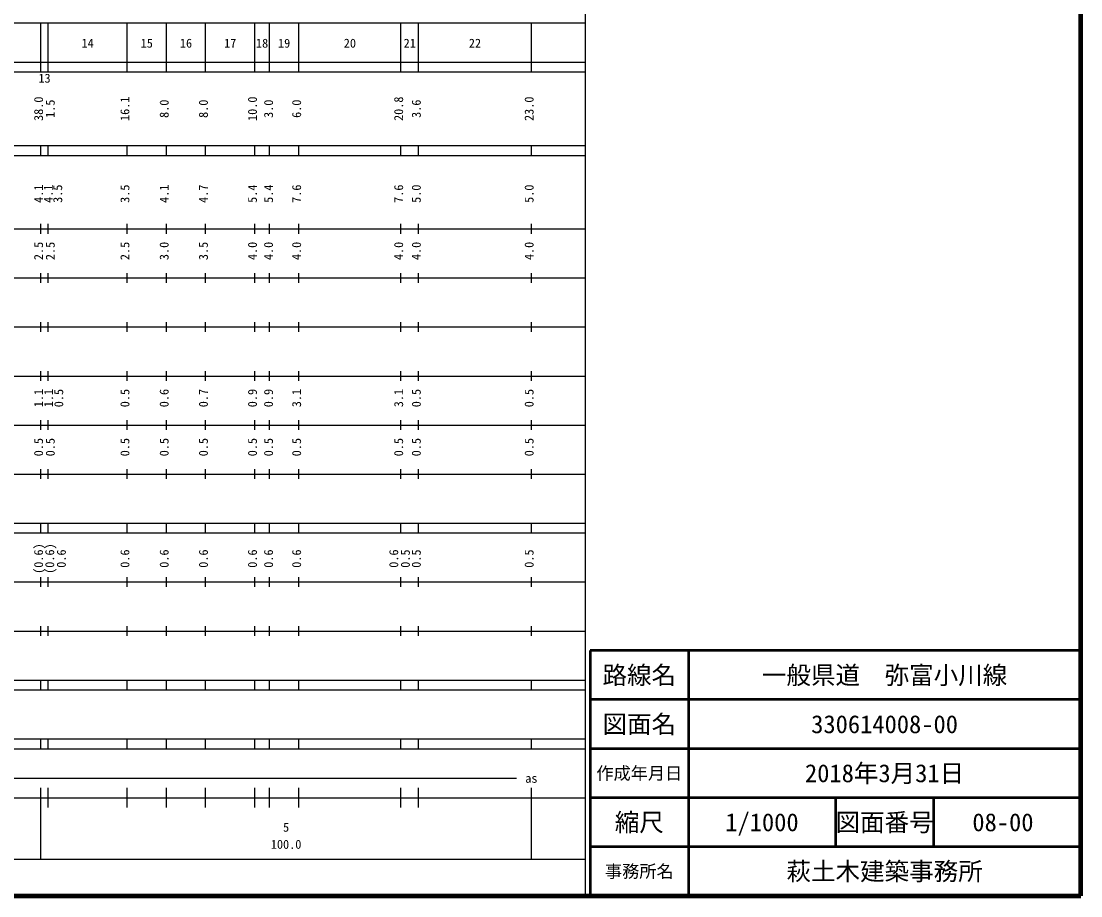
# Model space of a CAD drawing. Units: millimetres on the paper, enlarged 1000 times. Extents: x 40000 to 680000, y 20000 to 380000.
# Drawn here: x 463999 to 680000, y 20000 to 198357 of the extents above; entities that cross this region are included whole.
import ezdxf
from ezdxf.enums import TextEntityAlignment as Align

# ---------------------------------------------------------------- set-up
doc = ezdxf.new("R2010")
doc.units = ezdxf.units.MM
doc.header["$LTSCALE"] = 1000
for name, color, linetype, lineweight in [('M-TTL', 2, 'Continuous', 140), ('M-TTL-BAND', 7, 'Continuous', 25), ('M-TTL-FRAM', 2, 'Continuous', 50), ('M-TTL-LINE', 7, 'Continuous', 50)]:
    doc.layers.add(name, color=color, linetype=linetype, lineweight=lineweight)
doc.layers.add('M-TTL-TXT', color=7, linetype='Continuous')
doc.styles.add('ＭＳ ゴシック', font='')
doc.styles.get('ＭＳ ゴシック').set_extended_font_data('MS Gothic')

msp = doc.modelspace()

# ---------------------------------------------------------------- linework, layer by layer
at = {"layer": 'M-TTL'}
for p, q in [((680000, 20000), (680000, 380000)), ((40000, 20000), (680000, 20000))]:
    msp.add_line(p, q, dxfattribs=at)
at = {"layer": 'M-TTL-BAND'}
for p, q in [((579000, 20000), (579000, 370000)), ((68000, 198000), (579000, 198000)), ((468000, 188000), (468000, 198000)), ((469500, 188000), (469500, 198000)), ((485600, 188000), (485600, 198000)), ((493600, 188000), (493600, 198000)), ((501600, 188000), (501600, 198000)), ((511600, 188000), (511600, 198000)), ((514600, 188000), (514600, 198000)), ((520600, 188000), (520600, 198000)), ((541400, 188000), (541400, 198000)), ((545000, 188000), (545000, 198000)), ((568000, 188000), (568000, 198000)), ((40000, 190000), (579000, 190000)), ((40000, 188000), (579000, 188000)), ((40000, 173000), (579000, 173000)), ((468000, 171000), (468000, 173000)), ((469500, 171000), (469500, 173000)), ((485600, 171000), (485600, 173000)), ((493600, 171000), (493600, 173000)), ((501600, 171000), (501600, 173000)), ((511600, 171000), (511600, 173000)), ((514600, 171000), (514600, 173000)), ((520600, 171000), (520600, 173000)), ((541400, 171000), (541400, 173000)), ((545000, 171000), (545000, 173000)), ((568000, 171000), (568000, 173000)), ((40000, 171000), (579000, 171000)), ((40000, 156000), (579000, 156000)), ((468000, 155000), (468000, 157000)), ((469500, 155000), (469500, 157000)), ((485600, 155000), (485600, 157000)), ((493600, 155000), (493600, 157000)), ((501600, 155000), (501600, 157000)), ((511600, 155000), (511600, 157000)), ((514600, 155000), (514600, 157000)), ((520600, 155000), (520600, 157000)), ((541400, 155000), (541400, 157000)), ((545000, 155000), (545000, 157000)), ((568000, 155000), (568000, 157000)), ((468000, 145000), (468000, 147000)), ((469500, 145000), (469500, 147000)), ((485600, 145000), (485600, 147000)), ((493600, 145000), (493600, 147000)), ((501600, 145000), (501600, 147000)), ((511600, 145000), (511600, 147000)), ((514600, 145000), (514600, 147000)), ((520600, 145000), (520600, 147000)), ((541400, 145000), (541400, 147000)), ((545000, 145000), (545000, 147000)), ((568000, 145000), (568000, 147000)), ((46000, 146000), (579000, 146000)), ((468000, 135000), (468000, 137000)), ((469500, 135000), (469500, 137000)), ((485600, 135000), (485600, 137000)), ((493600, 135000), (493600, 137000)), ((501600, 135000), (501600, 137000)), ((511600, 135000), (511600, 137000)), ((514600, 135000), (514600, 137000)), ((520600, 135000), (520600, 137000)), ((541400, 135000), (541400, 137000)), ((545000, 135000), (545000, 137000)), ((568000, 135000), (568000, 137000)), ((52000, 136000), (579000, 136000)), ((46000, 126000), (579000, 126000)), ((468000, 125000), (468000, 127000)), ((469500, 125000), (469500, 127000)), ((485600, 125000), (485600, 127000)), ((493600, 125000), (493600, 127000)), ((501600, 125000), (501600, 127000)), ((511600, 125000), (511600, 127000)), ((514600, 125000), (514600, 127000)), ((520600, 125000), (520600, 127000)), ((541400, 125000), (541400, 127000)), ((545000, 125000), (545000, 127000)), ((568000, 125000), (568000, 127000)), ((468000, 115000), (468000, 117000)), ((469500, 115000), (469500, 117000)), ((485600, 115000), (485600, 117000)), ((493600, 115000), (493600, 117000)), ((501600, 115000), (501600, 117000)), ((511600, 115000), (511600, 117000)), ((514600, 115000), (514600, 117000)), ((520600, 115000), (520600, 117000)), ((541400, 115000), (541400, 117000)), ((545000, 115000), (545000, 117000)), ((568000, 115000), (568000, 117000)), ((52000, 116000), (579000, 116000)), ((46000, 106000), (579000, 106000)), ((468000, 105000), (468000, 107000)), ((469500, 105000), (469500, 107000)), ((485600, 105000), (485600, 107000)), ((493600, 105000), (493600, 107000)), ((501600, 105000), (501600, 107000)), ((511600, 105000), (511600, 107000)), ((514600, 105000), (514600, 107000)), ((520600, 105000), (520600, 107000)), ((541400, 105000), (541400, 107000)), ((545000, 105000), (545000, 107000)), ((568000, 105000), (568000, 107000)), ((40000, 96000), (579000, 96000)), ((468000, 94000), (468000, 96000)), ((469500, 94000), (469500, 96000)), ((485600, 94000), (485600, 96000)), ((493600, 94000), (493600, 96000)), ((501600, 94000), (501600, 96000)), ((511600, 94000), (511600, 96000)), ((514600, 94000), (514600, 96000)), ((520600, 94000), (520600, 96000)), ((541400, 94000), (541400, 96000)), ((545000, 94000), (545000, 96000)), ((568000, 94000), (568000, 96000)), ((40000, 94000), (579000, 94000)), ((468000, 83000), (468000, 85000)), ((469500, 83000), (469500, 85000)), ((485600, 83000), (485600, 85000)), ((493600, 83000), (493600, 85000)), ((501600, 83000), (501600, 85000)), ((511600, 83000), (511600, 85000)), ((514600, 83000), (514600, 85000)), ((520600, 83000), (520600, 85000)), ((541400, 83000), (541400, 85000)), ((545000, 83000), (545000, 85000)), ((568000, 83000), (568000, 85000)), ((49000, 84000), (579000, 84000)), ((40000, 74000), (579000, 74000)), ((468000, 73000), (468000, 75000)), ((469500, 73000), (469500, 75000)), ((485600, 73000), (485600, 75000)), ((493600, 73000), (493600, 75000)), ((501600, 73000), (501600, 75000)), ((511600, 73000), (511600, 75000)), ((514600, 73000), (514600, 75000)), ((520600, 73000), (520600, 75000)), ((541400, 73000), (541400, 75000)), ((545000, 73000), (545000, 75000)), ((568000, 73000), (568000, 75000)), ((40000, 64000), (579000, 64000)), ((468000, 62000), (468000, 64000)), ((469500, 62000), (469500, 64000)), ((485600, 62000), (485600, 64000)), ((493600, 62000), (493600, 64000)), ((501600, 62000), (501600, 64000)), ((511600, 62000), (511600, 64000)), ((514600, 62000), (514600, 64000)), ((520600, 62000), (520600, 64000)), ((541400, 62000), (541400, 64000)), ((545000, 62000), (545000, 64000)), ((568000, 62000), (568000, 64000)), ((40000, 62000), (579000, 62000)), ((40000, 52000), (579000, 52000)), ((468000, 50000), (468000, 52000)), ((469500, 50000), (469500, 52000)), ((485600, 50000), (485600, 52000)), ((493600, 50000), (493600, 52000)), ((501600, 50000), (501600, 52000)), ((511600, 50000), (511600, 52000)), ((514600, 50000), (514600, 52000)), ((520600, 50000), (520600, 52000)), ((541400, 50000), (541400, 52000)), ((545000, 50000), (545000, 52000)), ((568000, 50000), (568000, 52000)), ((40000, 50000), (579000, 50000)), ((71000, 44000), (565000, 44000)), ((468000, 27500), (468000, 42000)), ((469500, 38000), (469500, 42000)), ((485600, 38000), (485600, 42000)), ((493600, 38000), (493600, 42000)), ((501600, 38000), (501600, 42000)), ((511600, 38000), (511600, 42000)), ((514600, 38000), (514600, 42000)), ((520600, 38000), (520600, 42000)), ((541400, 38000), (541400, 42000)), ((545000, 38000), (545000, 42000)), ((568000, 27500), (568000, 42000)), ((40000, 40000), (579000, 40000)), ((68000, 27500), (579000, 27500))]:
    msp.add_line(p, q, dxfattribs=at)
at = {"layer": 'M-TTL-FRAM'}
for p, q in [((680000, 70000), (580000, 70000)), ((580000, 70000), (580000, 20000))]:
    msp.add_line(p, q, dxfattribs=at)
at = {"layer": 'M-TTL-LINE'}
for p, q in [((600000, 70000), (600000, 20000)), ((680000, 60000), (580000, 60000)), ((680000, 50000), (580000, 50000)), ((680000, 40000), (580000, 40000)), ((630000, 40000), (630000, 30000)), ((650000, 40000), (650000, 30000)), ((680000, 30000), (580000, 30000))]:
    msp.add_line(p, q, dxfattribs=at)

# ---------------------------------------------------------------- texts
at = {"layer": 'M-TTL-BAND', "style": 'ＭＳ ゴシック'}
for s, p in [('14', (477550, 192405)), ('15', (489600, 192405)), ('16', (497600, 192405)), ('17', (506600, 192405)), ('18', (513100, 192405)), ('19', (517600, 192405)), ('20', (531000, 192405)), ('21', (543200, 192405)), ('22', (556500, 192405)), ('13', (468750, 185263)), ('as', (568000, 42500)), ('5', (518000, 32523)), ('100.0', (518000, 29033))]:
    msp.add_text(s, height=1833, dxfattribs=at).set_placement(p, align=Align.BOTTOM_CENTER)
for s, p in [('38.0', (469000, 180500)), ('1.5', (471386, 180500)), ('16.1', (486600, 180500)), ('8.0', (494600, 180500)), ('8.0', (502600, 180500)), ('10.0', (512600, 180500)), ('3.0', (515879, 180500)), ('6.0', (521600, 180500)), ('20.8', (542400, 180500)), ('3.6', (546000, 180500)), ('23.0', (569000, 180500)), ('4.1', (469000, 163174)), ('4.1', (470986, 163174)), ('3.5', (472906, 163174)), ('3.5', (486600, 163174)), ('4.1', (494600, 163174)), ('4.7', (502600, 163174)), ('5.4', (512600, 163174)), ('5.4', (515879, 163174)), ('7.6', (521600, 163174)), ('7.6', (542400, 163174)), ('5.0', (546000, 163174)), ('5.0', (569000, 163174)), ('2.5', (469000, 151500)), ('2.5', (471386, 151500)), ('2.5', (486600, 151500)), ('3.0', (494600, 151500)), ('3.5', (502600, 151500)), ('4.0', (512600, 151500)), ('4.0', (515879, 151500)), ('4.0', (521600, 151500)), ('4.0', (542400, 151500)), ('4.0', (546000, 151500)), ('4.0', (569000, 151500)), ('1.1', (469000, 121500)), ('1.1', (471047, 121500)), ('0.5', (473114, 121500)), ('0.5', (486600, 121500)), ('0.6', (494600, 121500)), ('0.7', (502600, 121500)), ('0.9', (512600, 121500)), ('0.9', (515879, 121500)), ('3.1', (521600, 121500)), ('3.1', (542400, 121500)), ('0.5', (546000, 121500)), ('0.5', (569000, 121500)), ('0.5', (469000, 111500)), ('0.5', (471386, 111500)), ('0.5', (486600, 111500)), ('0.5', (494600, 111500)), ('0.5', (502600, 111500)), ('0.5', (512600, 111500)), ('0.5', (515879, 111500)), ('0.5', (521600, 111500)), ('0.5', (542400, 111500)), ('0.5', (546000, 111500)), ('0.5', (569000, 111500)), ('(0.6)', (469000, 88764)), ('(0.6)', (471271, 88764)), ('0.6', (473641, 88764)), ('0.6', (486600, 88764)), ('0.6', (494600, 88764)), ('0.6', (502600, 88764)), ('0.6', (512600, 88764)), ('0.6', (515879, 88764)), ('0.6', (521600, 88764)), ('0.6', (541400, 88764)), ('0.5', (543770, 88764)), ('0.5', (546000, 88764)), ('0.5', (569000, 88764))]:
    msp.add_text(s, height=1833, rotation=90, dxfattribs=at).set_placement(p, align=Align.BOTTOM_CENTER)
at = {"layer": 'M-TTL-TXT', "style": 'ＭＳ ゴシック'}
for s, height, p in [('路線名', 3666, (590000, 65000)), ('路線名', 3666, (590000, 65000)), ('一般県道\u3000弥富小川線', 3666, (640000, 65000)), ('図面名', 3666, (590000, 55000)), ('図面名', 3666, (590000, 55000)), ('330614008-00', 3666, (640000, 55000)), ('作成年月日', 2566, (590000, 45000)), ('作成年月日', 2566, (590000, 45000)), ('2018年3月31日', 3666, (640000, 45000)), ('縮尺', 3666, (590000, 35000)), ('縮尺', 3666, (590000, 35000)), ('1/1000', 3666, (615000, 35000)), ('図面番号', 3666, (640000, 35000)), ('図面番号', 3666, (640000, 35000)), ('08-00', 3666, (664125, 35000)), ('事務所名', 2566, (590000, 25000)), ('事務所名', 2566, (590000, 25000)), ('萩土木建築事務所', 3666, (640000, 25000))]:
    msp.add_text(s, height=height, dxfattribs=at).set_placement(p, align=Align.MIDDLE_CENTER)

doc.saveas('drawing.dxf')
